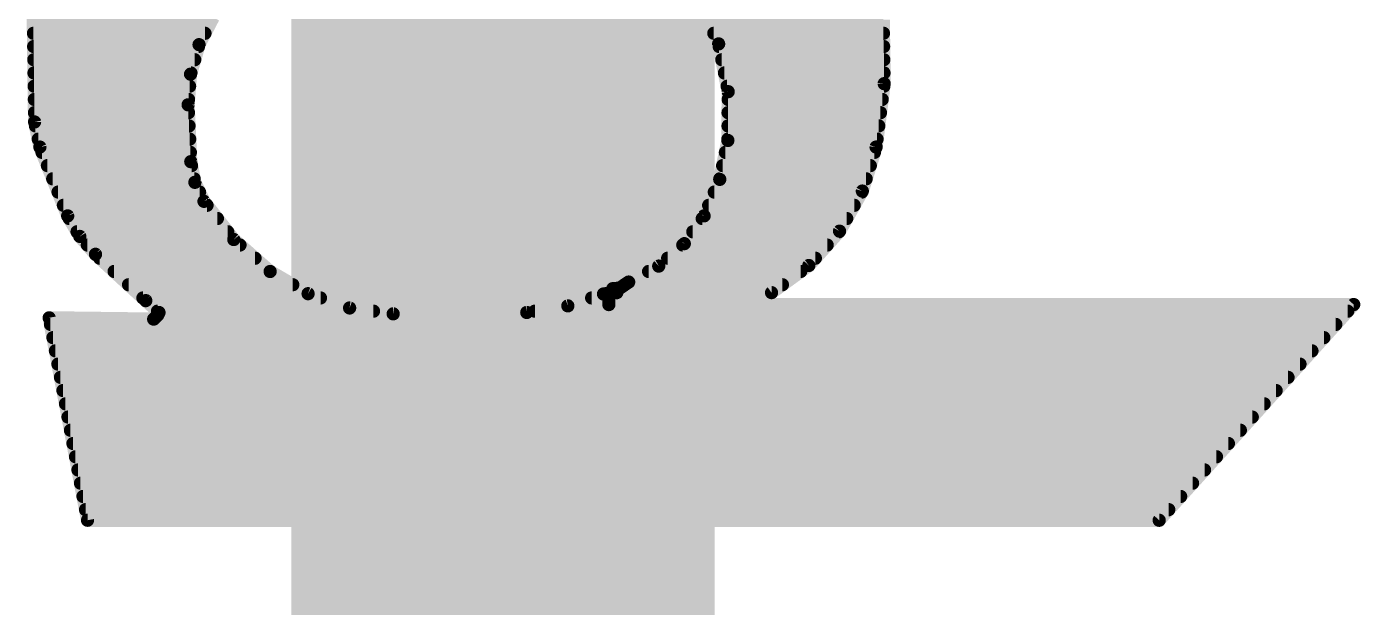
# Model space of a CAD drawing. Extents: x -0.1 to 52.8, y -11.4 to 50.9.
# Drawn here: x 29.566 to 32.126, y 10.252 to 11.367 of the extents above; entities that cross this region are included whole.
import ezdxf

# ---------------------------------------------------------------- set-up
doc = ezdxf.new("R2010")
doc.units = 0
doc.layers.add('16', color=132, linetype='CONTINUOUS')
doc.layers.add('21', color=41, linetype='CONTINUOUS')

msp = doc.modelspace()

# ---------------------------------------------------------------- linework, layer by layer
at = {"layer": '16', "const_width": 0.8128}
msp.add_lwpolyline([(30.48, 6.35), (30.48, 16.51)], dxfattribs=at)
at = {"layer": '21', "const_width": 0.0254}
for points in [[(30.894, 11.3335), (30.8589, 11.4102)], [(29.5808, 11.1836), (29.5783, 11.3817)], [(29.9237, 11.3843), (29.8965, 11.332)], [(29.5783, 11.3792), (29.9211, 11.3792)], [(30.8731, 11.3792), (31.2101, 11.3792)], [(31.2101, 11.3798), (31.2118, 11.2571)], [(29.5787, 11.3538), (29.9079, 11.3538)], [(29.8965, 11.332), (29.8802, 11.2754)], [(30.8847, 11.3538), (31.2105, 11.3538)], [(30.9124, 11.2417), (30.894, 11.3335)], [(29.579, 11.3284), (29.8955, 11.3284)], [(30.895, 11.3284), (31.2108, 11.3284)], [(29.5793, 11.303), (29.8882, 11.303)], [(30.9001, 11.303), (31.2112, 11.303)], [(29.5796, 11.2776), (29.8809, 11.2776)], [(29.8802, 11.2754), (29.8755, 11.2166)], [(30.9052, 11.2776), (31.2115, 11.2776)], [(31.2118, 11.2571), (31.1963, 11.1354)], [(29.5799, 11.2522), (29.8784, 11.2522)], [(30.9103, 11.2522), (31.2112, 11.2522)], [(30.9118, 11.1481), (30.9124, 11.2417)], [(29.5803, 11.2268), (29.8763, 11.2268)], [(29.8755, 11.2166), (29.8806, 11.1074)], [(30.9123, 11.2268), (31.208, 11.2268)], [(29.5806, 11.2014), (29.8762, 11.2014)], [(29.591, 11.1354), (29.5808, 11.1836)], [(29.5824, 11.176), (29.8774, 11.176)], [(30.912, 11.176), (31.2015, 11.176)], [(30.9121, 11.2014), (31.2047, 11.2014)], [(29.5878, 11.1506), (29.8786, 11.1506)], [(30.9118, 11.1506), (31.1982, 11.1506)], [(29.6443, 11.0033), (29.591, 11.1354)], [(29.5951, 11.1252), (29.8798, 11.1252)], [(30.8961, 11.0734), (30.9118, 11.1481)], [(30.907, 11.1252), (31.1931, 11.1252)], [(31.1963, 11.1354), (31.1699, 11.051)], [(29.6054, 11.0998), (29.8821, 11.0998)], [(29.8806, 11.1074), (29.8885, 11.0677)], [(30.9017, 11.0998), (31.1852, 11.0998)], [(29.6156, 11.0744), (29.8872, 11.0744)], [(30.8963, 11.0744), (31.1772, 11.0744)], [(29.6259, 11.049), (29.8975, 11.049)], [(29.8885, 11.0677), (29.906, 11.0312)], [(30.8661, 11.0033), (30.8961, 11.0734)], [(30.8857, 11.049), (31.1688, 11.049)], [(31.1699, 11.051), (31.1262, 10.974)], [(29.6361, 11.0236), (29.9119, 11.0236)], [(29.906, 11.0312), (29.9632, 10.958)], [(30.8748, 11.0236), (31.1543, 11.0236)], [(29.6676, 10.964), (29.6443, 11.0033)], [(29.6473, 10.9982), (29.9318, 10.9982)], [(30.8282, 10.9501), (30.8661, 11.0033)], [(30.8625, 10.9982), (31.1399, 10.9982)], [(29.6623, 10.9728), (29.9516, 10.9728)], [(30.8444, 10.9728), (31.1251, 10.9728)], [(31.1262, 10.974), (31.0672, 10.908)], [(29.6977, 10.9296), (29.6676, 10.964)], [(29.6821, 10.9474), (29.9752, 10.9474)], [(29.9632, 10.958), (30.033, 10.8966)], [(30.779, 10.907), (30.8282, 10.9501)], [(30.8251, 10.9474), (31.1024, 10.9474)], [(29.7942, 10.8407), (29.6977, 10.9296)], [(29.706, 10.922), (30.0041, 10.922)], [(30.7962, 10.922), (31.0797, 10.922)], [(29.7335, 10.8966), (30.033, 10.8966)], [(30.033, 10.8966), (30.1058, 10.854)], [(30.7213, 10.8763), (30.779, 10.907)], [(30.7595, 10.8966), (31.0515, 10.8966)], [(31.0672, 10.908), (30.9956, 10.856)], [(29.7611, 10.8712), (30.0765, 10.8712)], [(30.7056, 10.8656), (30.7137, 10.8712)], [(30.7137, 10.8712), (30.7213, 10.8763)], [(30.7137, 10.8712), (31.0165, 10.8712)], [(29.7887, 10.8458), (30.1297, 10.8458)], [(30.1058, 10.854), (30.1856, 10.8266)], [(30.6045, 10.8306), (30.673, 10.8534)], [(30.6502, 10.8458), (30.6832, 10.8458)], [(30.673, 10.8534), (30.6767, 10.8539)], [(30.6767, 10.8539), (30.6802, 10.8525)], [(30.6802, 10.8525), (30.6826, 10.8495)], [(30.6826, 10.8495), (30.6832, 10.8458)], [(30.6832, 10.8458), (30.6832, 10.8331)], [(30.6984, 10.856), (30.6908, 10.8636)], [(30.6908, 10.8636), (30.6959, 10.8636)], [(30.6959, 10.8636), (30.7056, 10.8656)], [(30.9956, 10.856), (30.6984, 10.856)], [(29.8196, 10.8179), (29.7942, 10.8407)], [(29.8168, 10.8204), (30.2314, 10.8204)], [(29.8171, 10.8128), (29.8196, 10.8179)], [(30.1856, 10.8266), (30.2692, 10.8153)], [(30.2692, 10.8153), (30.5257, 10.8179)], [(30.5257, 10.8179), (30.6045, 10.8306)], [(30.5412, 10.8204), (32.1017, 10.8204)], [(30.6832, 10.8331), (32.1132, 10.8331)], [(32.1132, 10.8331), (31.7398, 10.4191)], [(29.6088, 10.8077), (29.8094, 10.8052)], [(29.6824, 10.4191), (29.6088, 10.8077)], [(29.6112, 10.795), (32.0788, 10.795)], [(29.8094, 10.8052), (29.8171, 10.8128)], [(29.616, 10.7696), (32.0559, 10.7696)], [(29.6208, 10.7442), (32.033, 10.7442)], [(29.6256, 10.7188), (32.0101, 10.7188)], [(29.6304, 10.6934), (31.9872, 10.6934)], [(29.6353, 10.668), (31.9643, 10.668)], [(29.6401, 10.6426), (31.9414, 10.6426)], [(29.6449, 10.6172), (31.9185, 10.6172)], [(29.6497, 10.5918), (31.8956, 10.5918)], [(29.6545, 10.5664), (31.8727, 10.5664)], [(29.6593, 10.541), (31.8497, 10.541)], [(29.6641, 10.5156), (31.8268, 10.5156)], [(29.6689, 10.4902), (31.8039, 10.4902)], [(29.6737, 10.4648), (31.781, 10.4648)], [(29.6786, 10.4394), (31.7581, 10.4394)], [(31.7398, 10.4191), (29.6824, 10.4191)]]:
    msp.add_lwpolyline(points, dxfattribs=at)
at = {"layer": '21', "const_width": 0.0127}
for points in [[(29.5787, 11.3601, 1), (29.5787, 11.3475)], [(29.9026, 11.3302, 1), (29.8904, 11.3338)], [(29.9079, 11.3475, 1), (29.9079, 11.3601)], [(30.8847, 11.3601, 1), (30.8847, 11.3475)], [(30.9002, 11.3347, 1), (30.8878, 11.3323)], [(30.8882, 11.3309, 1), (30.8998, 11.3361)], [(31.2105, 11.3475, 1), (31.2105, 11.3601)], [(29.579, 11.3347, 1), (29.579, 11.3221)], [(29.8909, 11.3349, 1), (29.9022, 11.3291)], [(29.8955, 11.3221, 1), (29.8955, 11.3347)], [(30.895, 11.3347, 1), (30.895, 11.3221)], [(31.2108, 11.3221, 1), (31.2108, 11.3347)], [(29.5793, 11.3094, 1), (29.5793, 11.2967)], [(29.8882, 11.2967, 1), (29.8882, 11.3094)], [(30.9001, 11.3094, 1), (30.9001, 11.2967)], [(31.2112, 11.2967, 1), (31.2112, 11.3094)], [(29.5796, 11.284, 1), (29.5796, 11.2713)], [(29.8866, 11.2748, 1), (29.8739, 11.2759)], [(29.8741, 11.2771, 1), (29.8863, 11.2736)], [(29.8809, 11.2713, 1), (29.8809, 11.284)], [(30.9052, 11.284, 1), (30.9052, 11.2713)], [(31.2181, 11.2563, 1), (31.2055, 11.2579)], [(31.2115, 11.2713, 1), (31.2115, 11.284)], [(29.5799, 11.2585, 1), (29.5799, 11.2459)], [(29.8784, 11.2459, 1), (29.8784, 11.2585)], [(30.9103, 11.2585, 1), (30.9103, 11.2459)], [(30.9187, 11.2417, 1), (30.906, 11.2418)], [(30.9062, 11.2405, 1), (30.9186, 11.243)], [(31.2055, 11.257, 1), (31.2182, 11.2572)], [(31.2112, 11.2459, 1), (31.2112, 11.2585)], [(29.5803, 11.2332, 1), (29.5803, 11.2205)], [(29.8818, 11.2169, 1), (29.8692, 11.2163)], [(29.8692, 11.2171, 1), (29.8818, 11.2161)], [(29.8763, 11.2205, 1), (29.8763, 11.2332)], [(30.9123, 11.2332, 1), (30.9123, 11.2205)], [(31.208, 11.2205, 1), (31.208, 11.2332)], [(29.5806, 11.2078, 1), (29.5806, 11.1951)], [(29.587, 11.1849, 1), (29.5746, 11.1823)], [(29.5745, 11.1835, 1), (29.5871, 11.1837)], [(29.5824, 11.1823, 1), (29.5824, 11.1697)], [(29.8762, 11.1951, 1), (29.8762, 11.2078)], [(29.8774, 11.1697, 1), (29.8774, 11.1823)], [(30.912, 11.1823, 1), (30.912, 11.1697)], [(30.9121, 11.2078, 1), (30.9121, 11.1951)], [(31.2015, 11.1697, 1), (31.2015, 11.1823)], [(31.2047, 11.1951, 1), (31.2047, 11.2078)], [(29.5878, 11.157, 1), (29.5878, 11.1443)], [(29.8786, 11.1443, 1), (29.8786, 11.157)], [(30.9118, 11.157, 1), (30.9118, 11.1443)], [(31.1982, 11.1443, 1), (31.1982, 11.157)], [(29.5969, 11.1378, 1), (29.5851, 11.133)], [(29.5848, 11.1341, 1), (29.5972, 11.1367)], [(29.5951, 11.1316, 1), (29.5951, 11.1189)], [(29.8798, 11.1189, 1), (29.8798, 11.1316)], [(30.907, 11.1316, 1), (30.907, 11.1189)], [(30.9055, 11.1481, 1), (30.9181, 11.1481)], [(30.918, 11.1468, 1), (30.9056, 11.1494)], [(31.19, 11.1362, 1), (31.2026, 11.1346)], [(31.2024, 11.1335, 1), (31.1902, 11.1373)], [(31.1931, 11.1189, 1), (31.1931, 11.1316)], [(29.6054, 11.1061, 1), (29.6054, 11.0935)], [(29.8868, 11.1086, 1), (29.8744, 11.1062)], [(29.8743, 11.1071, 1), (29.8869, 11.1077)], [(29.8821, 11.0935, 1), (29.8821, 11.1061)], [(30.9017, 11.1061, 1), (30.9017, 11.0935)], [(31.1852, 11.0935, 1), (31.1852, 11.1061)], [(29.6156, 11.0808, 1), (29.6156, 11.0681)], [(29.8872, 11.0681, 1), (29.8872, 11.0808)], [(30.8963, 11.0808, 1), (30.8963, 11.0681)], [(31.1772, 11.0681, 1), (31.1772, 11.0808)], [(29.6259, 11.0554, 1), (29.6259, 11.0427)], [(29.8943, 11.0705, 1), (29.8828, 11.065)], [(29.8823, 11.0665, 1), (29.8948, 11.069)], [(29.8975, 11.0427, 1), (29.8975, 11.0554)], [(30.8857, 11.0554, 1), (30.8857, 11.0427)], [(30.8899, 11.0747, 1), (30.9023, 11.0721)], [(30.902, 11.0709, 1), (30.8903, 11.0759)], [(31.1754, 11.0478, 1), (31.1643, 11.0541)], [(31.1688, 11.0427, 1), (31.1688, 11.0554)], [(29.6361, 11.0299, 1), (29.6361, 11.0173)], [(29.911, 11.0351, 1), (29.901, 11.0273)], [(29.9003, 11.0285, 1), (29.9117, 11.0339)], [(29.9119, 11.0173, 1), (29.9119, 11.0299)], [(30.8748, 11.0299, 1), (30.8748, 11.0173)], [(31.1543, 11.0173, 1), (31.1543, 11.0299)], [(31.1638, 11.0528, 1), (31.1759, 11.0491)], [(29.6498, 11.0065, 1), (29.6388, 11.0001)], [(29.6384, 11.0009, 1), (29.6502, 11.0057)], [(29.6473, 11.0046, 1), (29.6473, 10.9919)], [(29.9318, 10.9919, 1), (29.9318, 11.0046)], [(30.8625, 11.0046, 1), (30.8625, 10.9919)], [(30.8603, 11.0058, 1), (30.8719, 11.0008)], [(30.8713, 10.9996, 1), (30.8609, 11.007)], [(31.1399, 10.9919, 1), (31.1399, 11.0046)], [(29.6623, 10.9792, 1), (29.6623, 10.9665)], [(29.9516, 10.9665, 1), (29.9516, 10.9792)], [(30.8444, 10.9792, 1), (30.8444, 10.9665)], [(31.1309, 10.9698, 1), (31.1214, 10.9782)], [(31.1251, 10.9665, 1), (31.1251, 10.9792)], [(29.6723, 10.9681, 1), (29.6628, 10.9598)], [(29.6621, 10.9607, 1), (29.673, 10.9672)], [(29.6821, 10.9537, 1), (29.6821, 10.9411)], [(29.9674, 10.9627, 1), (29.959, 10.9532)], [(29.9582, 10.954, 1), (29.9682, 10.9619)], [(29.9752, 10.9411, 1), (29.9752, 10.9537)], [(30.8251, 10.9537, 1), (30.8251, 10.9411)], [(30.823, 10.9538, 1), (30.8333, 10.9464)], [(30.8323, 10.9453, 1), (30.824, 10.9548)], [(31.1024, 10.9411, 1), (31.1024, 10.9537)], [(31.1206, 10.9771, 1), (31.1317, 10.9709)], [(29.702, 10.9343, 1), (29.6934, 10.9249)], [(29.6929, 10.9254, 1), (29.7025, 10.9338)], [(29.706, 10.9284, 1), (29.706, 10.9157)], [(30.0041, 10.9157, 1), (30.0041, 10.9284)], [(30.7962, 10.9284, 1), (30.7962, 10.9157)], [(31.0797, 10.9157, 1), (31.0797, 10.9284)], [(29.7335, 10.903, 1), (29.7335, 10.8903)], [(30.0362, 10.9021, 1), (30.0298, 10.8911)], [(30.0288, 10.8918, 1), (30.0372, 10.9014)], [(30.033, 10.8903, 1), (30.033, 10.903)], [(30.7595, 10.903, 1), (30.7595, 10.8903)], [(30.7748, 10.9117, 1), (30.7832, 10.9022)], [(30.782, 10.9014, 1), (30.776, 10.9126)], [(31.0515, 10.8903, 1), (31.0515, 10.903)], [(31.0625, 10.9123, 1), (31.0719, 10.9038)], [(31.0709, 10.9029, 1), (31.0635, 10.9132)], [(29.7611, 10.8775, 1), (29.7611, 10.8649)], [(30.0765, 10.8649, 1), (30.0765, 10.8775)], [(30.7137, 10.8775, 1), (30.7137, 10.8649)], [(30.7102, 10.8765, 1), (30.7172, 10.8659)], [(30.7173, 10.866, 1), (30.7101, 10.8764)], [(30.7183, 10.8819, 1), (30.7243, 10.8707)], [(30.7248, 10.871, 1), (30.7178, 10.8816)], [(31.0165, 10.8649, 1), (31.0165, 10.8775)], [(29.7887, 10.8521, 1), (29.7887, 10.8395)], [(30.1079, 10.86, 1), (30.1038, 10.848)], [(30.1026, 10.8485, 1), (30.109, 10.8595)], [(30.1297, 10.8395, 1), (30.1297, 10.8521)], [(30.6502, 10.8521, 1), (30.6502, 10.8395)], [(30.6722, 10.8597, 1), (30.6738, 10.8471)], [(30.6791, 10.8598, 1), (30.6744, 10.848)], [(30.675, 10.8474, 1), (30.671, 10.8594)], [(30.6852, 10.8564, 1), (30.6753, 10.8485)], [(30.6776, 10.8476, 1), (30.6759, 10.8602)], [(30.6889, 10.8505, 1), (30.6763, 10.8485)], [(30.6896, 10.8458, 1), (30.6769, 10.8458)], [(30.6776, 10.8456, 1), (30.6876, 10.8535)], [(30.6779, 10.8466, 1), (30.6826, 10.8584)], [(30.6832, 10.8395, 1), (30.6832, 10.8521)], [(30.6953, 10.8681, 1), (30.6863, 10.8591)], [(30.6908, 10.8699, 1), (30.6908, 10.8573)], [(30.6946, 10.8698, 1), (30.6972, 10.8574)], [(30.6984, 10.8623, 1), (30.6984, 10.8497)], [(30.6939, 10.8515, 1), (30.7029, 10.8605)], [(30.6959, 10.8573, 1), (30.6959, 10.8699)], [(30.702, 10.8708, 1), (30.7092, 10.8604)], [(30.7068, 10.8594, 1), (30.7043, 10.8718)], [(30.9919, 10.8611, 1), (30.9993, 10.8509)], [(30.9956, 10.8497, 1), (30.9956, 10.8623)], [(29.7984, 10.8454, 1), (29.79, 10.836)], [(29.7899, 10.836, 1), (29.7985, 10.8454)], [(29.8168, 10.8268, 1), (29.8168, 10.8141)], [(29.8253, 10.8151, 1), (29.8139, 10.8207)], [(30.1864, 10.8329, 1), (30.1847, 10.8203)], [(30.1835, 10.8206, 1), (30.1877, 10.8326)], [(30.2314, 10.8141, 1), (30.2314, 10.8268)], [(30.5247, 10.8242, 1), (30.5267, 10.8116)], [(30.5258, 10.8116, 1), (30.5256, 10.8242)], [(30.5412, 10.8268, 1), (30.5412, 10.8141)], [(30.6025, 10.8366, 1), (30.6065, 10.8246)], [(30.6055, 10.8243, 1), (30.6035, 10.8369)], [(30.6769, 10.8448, 1), (30.6895, 10.8468)], [(30.6832, 10.8394, 1), (30.6832, 10.8268)], [(30.6769, 10.8331, 1), (30.6896, 10.8331)], [(32.1017, 10.8141, 1), (32.1017, 10.8268)], [(32.1179, 10.8288, 1), (32.1085, 10.8374)], [(32.1132, 10.8268, 1), (32.1132, 10.8394)], [(29.6089, 10.814, 1), (29.6087, 10.8014)], [(29.615, 10.8089, 1), (29.6026, 10.8065)], [(29.6112, 10.8013, 1), (29.6112, 10.7887)], [(29.8049, 10.8097, 1), (29.8139, 10.8007)], [(29.8093, 10.7989, 1), (29.8095, 10.8115)], [(29.8114, 10.8156, 1), (29.8228, 10.81)], [(29.8216, 10.8083, 1), (29.8126, 10.8173)], [(29.8154, 10.8132, 1), (29.8238, 10.8226)], [(30.2691, 10.8216, 1), (30.2693, 10.809)], [(30.2684, 10.809, 1), (30.27, 10.8216)], [(32.0788, 10.7887, 1), (32.0788, 10.8013)], [(29.616, 10.7759, 1), (29.616, 10.7633)], [(32.0559, 10.7633, 1), (32.0559, 10.7759)], [(29.6208, 10.7506, 1), (29.6208, 10.7379)], [(32.033, 10.7379, 1), (32.033, 10.7506)], [(29.6256, 10.7251, 1), (29.6256, 10.7125)], [(32.0101, 10.7125, 1), (32.0101, 10.7251)], [(29.6304, 10.6997, 1), (29.6304, 10.6871)], [(31.9872, 10.6871, 1), (31.9872, 10.6997)], [(29.6353, 10.6744, 1), (29.6353, 10.6617)], [(31.9643, 10.6617, 1), (31.9643, 10.6744)], [(29.6401, 10.6489, 1), (29.6401, 10.6363)], [(31.9414, 10.6363, 1), (31.9414, 10.6489)], [(29.6449, 10.6235, 1), (29.6449, 10.6109)], [(31.9185, 10.6109, 1), (31.9185, 10.6235)], [(29.6497, 10.5982, 1), (29.6497, 10.5855)], [(31.8956, 10.5855, 1), (31.8956, 10.5982)], [(29.6545, 10.5727, 1), (29.6545, 10.5601)], [(31.8727, 10.5601, 1), (31.8727, 10.5727)], [(29.6593, 10.5473, 1), (29.6593, 10.5347)], [(31.8497, 10.5347, 1), (31.8497, 10.5473)], [(29.6641, 10.522, 1), (29.6641, 10.5093)], [(31.8268, 10.5093, 1), (31.8268, 10.522)], [(29.6689, 10.4965, 1), (29.6689, 10.4839)], [(31.8039, 10.4839, 1), (31.8039, 10.4965)], [(29.6737, 10.4711, 1), (29.6737, 10.4585)], [(31.781, 10.4585, 1), (31.781, 10.4711)], [(29.6786, 10.4458, 1), (29.6786, 10.4331)], [(31.7581, 10.4331, 1), (31.7581, 10.4458)], [(29.6824, 10.4254, 1), (29.6824, 10.4128)], [(29.6762, 10.4179, 1), (29.6886, 10.4203)], [(31.7351, 10.4234, 1), (31.7445, 10.4148)], [(31.7398, 10.4128, 1), (31.7398, 10.4254)]]:
    msp.add_lwpolyline(points, format="xyb", dxfattribs=at)

doc.saveas('drawing.dxf')
